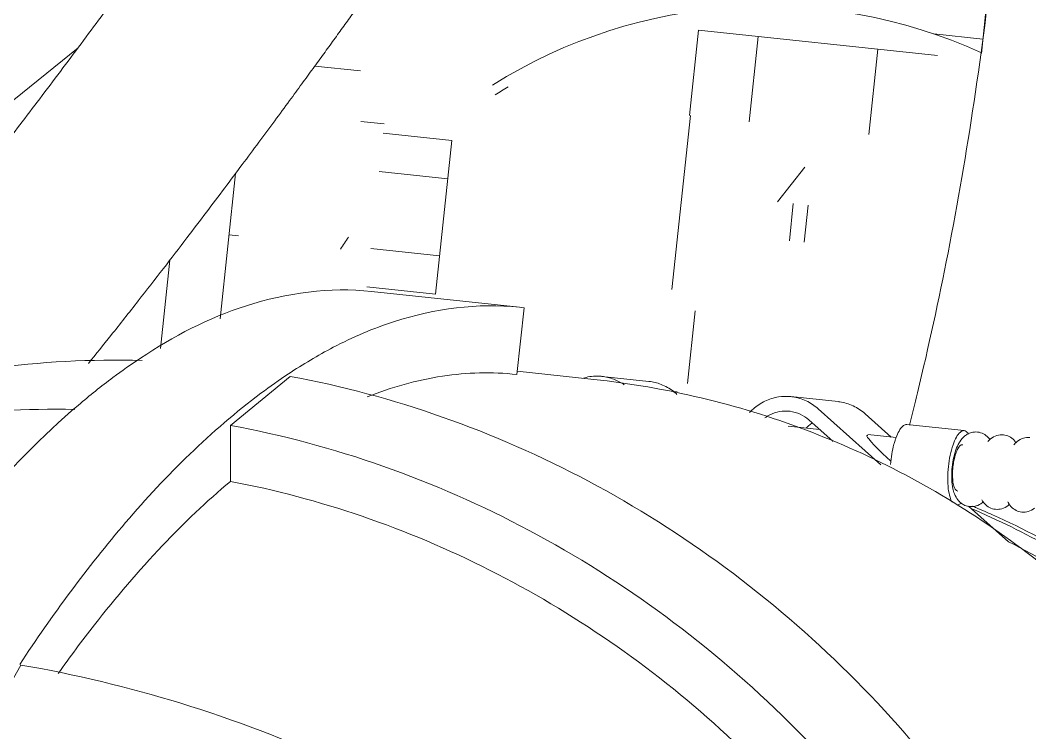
# Model space of a CAD drawing. Header units: millimetres. Extents: x 8265 to 78888, y 1905 to 34251.
# Drawn here: x 38898.07 to 38908.85, y 24227.87 to 24235.48 of the extents above; entities that cross this region are included whole.
import ezdxf

# ---------------------------------------------------------------- set-up
doc = ezdxf.new("R2010")
doc.units = ezdxf.units.MM
doc.layers.add('495_IMPIANTI_001-AM_0', color=6, linetype='Continuous', lineweight=0)

# ---------------------------------------------------------------- blocks, each defined once
blk = doc.blocks.new('gruppo elettrogeno')
at = {"layer": '495_IMPIANTI_001-AM_0'}
for p, q in [((67.35265433642962, -232.4851723891343), (67.8425775600499, -231.3654414835119)), ((65.39801663133949, -235.2679897423523), (65.33661096933974, -234.6734827359624)), ((57.01158404270973, -234.9153018554944), (57.47419716783952, -235.2476842324841)), ((64.822077340139, -235.8566671166418), (65.39801663133949, -235.2679897423523)), ((58.45347783444959, -235.5881310331142), (59.18297531523967, -236.1122668465914)), ((59.26678113638991, -235.982513000924), (58.98599302398907, -235.7807698700935)), ((58.62498814409992, -235.8944406177225), (58.32137456543023, -235.8944406177225)), ((58.37435918994015, -235.8944406177225), (58.67753191944939, -236.1122668465914)), ((59.48141935893, -235.8944406177225), (59.14420111034997, -235.8944406177225)), ((58.22283148092902, -236.0456406177227), (57.60654830665044, -236.0456406177227)), ((66.2308864523493, -236.9538205282524), (66.2308864523493, -236.0055373871228)), ((60.73618026198892, -236.1317506110036), (60.69838645234995, -236.1317506110036)), ((61.59716449319967, -236.1687506110038), (62.41804087578021, -236.1687506110038)), ((62.41682859516004, -236.8512409595214), (62.41804087578021, -236.1341694323537)), ((58.97891793294002, -236.2102506110032), (59.48436132871939, -236.2102506110032)), ((60.59838645234959, -237.0117506110046), (60.59838645234959, -236.2317506110021)), ((61.00791176825987, -236.2102506110032), (61.51335516403924, -236.2102506110032)), ((70.26418531827039, -236.2864517450735), (67.44590217535915, -239.1047348879956)), ((65.63088645234893, -237.9502850808321), (65.63088645234893, -236.3872549528251)), ((62.46549821315057, -236.8515162390331), (62.41682859516004, -236.8512409595214)), ((62.46549824571048, -236.8516479896434), (64.0536139165597, -236.8516479896434)), ((64.11088645235031, -236.8942170763339), (63.37388645234932, -236.8942170763339)), ((63.37388645234932, -238.5442841456725), (63.37388645234932, -236.8942170763339)), ((60.86838645235002, -237.2117506110017), (60.86838645235002, -239.0817506110043)), ((64.11088645235031, -237.306733843664), (63.37388645234932, -237.306733843664)), ((65.63088645234893, -237.2904006110048), (65.53088645235039, -237.2904006110048)), ((59.51838645234966, -237.864450611004), (59.51838645234966, -238.2644506110018)), ((59.67838645234951, -238.2644506110018), (59.67838645234951, -237.864450611004)), ((64.11088645235031, -238.1317673783351), (63.37388645234932, -238.1317673783351)), ((59.59838645234959, -238.6644506110033), (59.84838645234959, -238.2644506110018)), ((64.11088645235031, -238.5442841456725), (63.37388645234932, -238.5442841456725)), ((64.11088645235031, -238.6442506110043), (64.36088645235031, -238.6442506110043)), ((58.95695030327988, -239.9987506110056), (58.95695030327988, -239.0817506110043)), ((60.23982260141929, -239.9987506110056), (60.23982260141929, -239.0817506110043)), ((60.881258750489, -239.9987506110056), (60.881258750489, -239.0817506110043)), ((64.91275031181976, -239.1797506110024), (64.4208864523498, -239.1797506110024)), ((58.31551415421018, -239.9987506110056), (60.881258750489, -239.9987506110056)), ((57.85338645234879, -241.5630664456339), (57.85338645234879, -240.0717506110022)), ((58.37919931786018, -240.2247506110043), (57.85338645234879, -240.2247506110043))]:
    blk.add_line(p, q, dxfattribs=at)
for radius, start, end in [(5.397500000000001, 331.9299664074022, 333.5638400135011), (5.397500000000001, 306.8698976454584, 308.6019570284126), (5.5, 251.5014292590386, 308.2694788839674)]:
    blk.add_arc((59.59838645234959, -234.8617506110031), radius, start, end, dxfattribs=at)
for points, start_tangent, end_tangent in [([(55.8781470381, -217.8330756197256), (55.2093171371198, -218.4038814095848), (54.38677536792966, -219.2714244032732), (53.6693773085608, -220.2372127842145), (53.06758423816973, -221.2871631830321), (52.59017165483965, -222.4059649586534), (52.24410130907927, -223.5773034618442), (52.03441968580046, -224.7840979396033), (51.96418441523929, -226.008750611004), (52.03441968580046, -227.2334032823937), (52.24410130907927, -228.4401977601638), (52.59017165483965, -229.6115362633545), (53.06758423816973, -230.7303380389649), (53.6693773085608, -231.7802884377934), (54.38677536792966, -232.7460768187239), (55.2093171371198, -233.6136198124232), (56.1250081049493, -234.3702666884828), (57.12049543513967, -235.0049838316345), (58.18126268076958, -235.5085156366849), (59.29184146678017, -235.8735194760529), (60.43603705363967, -236.0946727718338), (61.59716449319967, -236.1687506110038)], (-0.7892004658084352, -0.6141356729320885), (1, -1.83697019872103e-16)), ([(55.75281401233042, -218.9090917973526), (55.49109946455974, -219.6132992519642), (55.21955634985898, -220.9837379434621), (55.226931476549, -222.4167713105135), (55.51302417101033, -223.875501415795), (56.07045881976956, -225.3223711072651), (56.88487529572012, -226.7201306807738), (57.93529907000993, -228.0327965320621), (59.19468146864892, -229.226577143535), (60.63059616059945, -230.2707425940944), (62.20607394900071, -231.1384152354849), (63.88055438489027, -231.8072612070837), (65.61092972082952, -232.2600650127542), (67.35265433642962, -232.4851723891343)], (-0.4008278059289677, -0.9161534096395483), (0.9980326799347021, -0.0626958513966966)), ([(55.56051176493929, -219.3433018383848), (55.31212871390017, -219.7629612553947), (54.66269115000978, -221.2160909438835), (54.26535640443035, -222.7783425991047), (54.1302476285291, -224.4098656738724), (54.26080016464948, -226.0690459071348), (54.65367459588924, -227.7135664455136), (55.29884247031987, -229.3014867466745), (56.17984249147958, -230.7923117762339), (57.27420062750934, -232.1480242618718), (58.55400341809036, -233.3340537126942), (59.98660985939932, -234.3201575251742), (61.53548372053046, -235.0811917383444), (63.16112508042897, -235.5977518126429), (64.822077340139, -235.8566671166418)], (-0.532425359594068, -0.8464769556586448), (0.9970867099180911, -0.07627642430473927)), ([(55.31549186919983, -220.4144012191546), (55.23863044121026, -220.6274135696049), (54.84129569563993, -222.1896652248115), (54.7061869197405, -223.8211882995938), (54.83673945584997, -225.4803685328525), (55.22961388709882, -227.124889071235), (55.87478176152945, -228.7128093723923), (56.75578178268006, -230.2036344019516), (57.85013991871892, -231.5593468875932), (59.12994270929994, -232.7453763384119), (60.56254915061072, -233.7314801508846), (62.11142301174004, -234.4925143640621), (63.73706437164037, -235.0090744383642), (65.39801663133949, -235.2679897423523)], (-0.3508254937740678, -0.9364408539348236), (0.9970867099181057, -0.07627642430454924)), ([(65.33661096933974, -234.6734827359624), (63.89885011017032, -234.4525943214039), (62.48536812518978, -234.0263542017028), (61.12815216789022, -233.4039845474626), (59.85638044739972, -232.5988626743938), (58.69714855697021, -231.6281490344054), (57.67459505485022, -230.5117769427534), (56.8117407071295, -229.2747674725624), (56.12675016258981, -227.9436526959626), (55.6344268949797, -226.5487321737319), (55.34257359265939, -225.1081554009152), (55.2611011379995, -223.6589353782738), (55.30190540528929, -222.9233367935531)], (-0.9967408337207081, 0.08067038114294331), (0.09361444566123382, 0.995608525256559)), ([(67.36375164035962, -232.4909752970716), (66.40145995000057, -234.1173571167537), (65.11216610837073, -235.6436315630426), (64.84232922734009, -235.8810658734847)], (-0.4572955715523379, -0.8893147700553616), (-0.7692802843733997, -0.6389114524520447)), ([(66.94586684311071, -232.4371619856256), (66.61588349162048, -232.995356763834), (65.98521376957069, -233.9136889905139), (65.33661096933974, -234.6734827359624)], (-0.4901688859125139, -0.8716274796513044), (-0.6943170425590663, -0.7196692604328963)), ([(68.95186731121976, -232.4909752970716), (67.9895756208607, -234.1173571167537), (67.03647473383899, -235.3104696553355)], (-0.4572955715526902, -0.8893147700551806), (-0.6880110838133556, -0.7257001781383078)), ([(67.07064129126047, -235.2610617624423), (68.59359868041065, -235.0090744383642), (70.1125307400398, -234.4925143640621), (71.5041926283393, -233.7314801508846), (72.33283162529915, -233.1067475844329)], (0.9963023307887271, 0.08591662042323234), (0.7622106595070423, 0.6473290589289498)), ([(54.23690299681039, -233.2444233987235), (55.09597080147978, -233.9167395277846), (56.02543458175933, -234.4764937340633), (57.01158404270973, -234.9153018554944)], (0.7488511072474978, -0.6627382735093821), (0.93711994853641, -0.3490074527214517)), ([(57.44669172899921, -235.2279218810845), (56.55630337506955, -234.9006712379241), (55.70281855890971, -234.4780689276749), (54.89466024668036, -233.9641431855534), (54.14122014685927, -233.3646923760543)], (-0.9558856102723612, 0.2937391701394892), (-0.7488511070715872, 0.6627382737081496)), ([(57.21061932538032, -235.1838949957428), (56.19336614675922, -234.7810708680126), (55.07186244590957, -234.1521324543437), (54.10199536965047, -233.4153572252626)], (-0.9508451735804089, 0.3096666851290954), (-0.7543532270326391, 0.6564687417276195)), ([(66.41019301099004, -235.8566671166418), (68.01765938919925, -235.5977518126429), (69.53659144883932, -235.0811917383444), (70.19945255363928, -234.7578935226056)], (0.9969928280385705, 0.07749387614291496), (0.8804266842191589, 0.4741823000860083)), ([(64.52365217985061, -244.3142980951643), (64.5246309601389, -244.3124556721823), (64.52583479178065, -244.3101901709133), (64.52726939555032, -244.3074910962614), (64.52893951206897, -244.304349811443), (64.53084948340984, -244.3007584426532), (64.53300349078927, -244.2967094315945), (64.53540566481024, -244.2921953283048), (64.53806014178008, -244.2872086854632), (64.54097109496979, -244.2817420001238), (64.54414275322051, -244.2757876792029), (64.54757941265962, -244.2693380178944), (64.55128545664957, -244.2623851628641), (64.55526540912979, -244.2549210106527), (64.55952375794004, -244.2469375390947), (64.56406505634914, -244.2384266199633), (64.56889512167982, -244.2293777744935), (64.57403550070012, -244.2197510929445), (64.57952121086055, -244.2094815180835), (64.58539277175987, -244.1984938053547), (64.5916962525589, -244.1867024601024), (64.59848231091019, -244.1740135630544), (64.60578754597918, -244.1603596434843), (64.6136342690188, -244.1457000614037), (64.6220440472789, -244.1299956687735), (64.63103808718006, -244.1132080964426), (64.64063714631993, -244.0952999202827), (64.65086494078969, -244.0762283113518), (64.66176754316984, -244.0559089119824), (64.67340319470895, -244.0342349264947), (64.6858348409296, -244.0110910910453), (64.69913024462039, -243.9863535082741), (64.71336524473008, -243.9598836389823), (64.72863975035034, -243.9314986641921), (64.74506878194006, -243.900988299084), (64.76277687868969, -243.868125316204), (64.78189387679959, -243.8326735001729), (64.80254964812048, -243.7943975071439), (64.82488145730895, -243.753049334523), (64.84904679646024, -243.7083447396517), (64.875252915499, -243.6599089611527), (64.9037310659005, -243.607324849404), (64.93472178097909, -243.5501604441242), (64.96845880711044, -243.4879989168921), (65.0051779232399, -243.420422567805), (65.04498709835934, -243.3472516640841), (65.0878593417001, -243.2685562748347), (65.13373953701921, -243.1844589521434), (65.18259841658073, -243.0950356174517), (65.23447050564027, -243.0002466265514), (65.2893899442297, -242.9000547527949), (65.34749834033937, -242.7942290519322), (65.40908231218964, -242.6822786379353), (65.47446017157017, -242.5636610090341), (65.54403502694913, -242.4376872632829), (65.61826516545989, -242.3035780745531), (65.69763275158039, -242.1605223988017), (65.78269054279008, -242.007595756183), (65.87407027476002, -241.8437489394137), (65.9724358848598, -241.667896260712), (66.07852742650903, -241.4788418675644), (66.19312989653008, -241.2753418773655), (66.31649783556895, -241.0571275311131), (66.44769226943026, -240.8260568970954), (66.58554458212893, -240.5843831360116), (66.72986556557044, -240.3326375051556), (66.88179555862007, -240.0690674306616), (67.04257924225021, -239.7918172486834), (67.21346047802945, -239.4991313057735), (67.3948466956299, -239.1907932847143), (67.5826824734504, -238.8741799461941), (67.7712701226992, -238.5592297730846), (67.95481521184047, -238.2557193726543), (68.12832236609029, -237.971748683035), (68.29026785737005, -237.7094754640539), (68.44016904019009, -237.4692783926339), (68.5779006460998, -237.2509244158036), (68.70430615853002, -237.0526476483947), (68.82176418108065, -236.8703577797141), (68.93255317375042, -236.7002642936541), (69.03736773735909, -236.5411104834247), (69.1363619731892, -236.3924842992828), (69.22971878713906, -236.2539328563953), (69.31771955783006, -236.1248637117033), (69.40068372729002, -236.0046409790821), (69.47893652051062, -235.8926352322242), (69.5528229868687, -235.7882049747432), (69.62268868861065, -235.6907259056434), (69.68886462866067, -235.5996123386039), (69.75158914667918, -235.5144219423828), (69.81103560205884, -235.4348109043722), (69.86736396430024, -235.3604606782037), (69.92071927956022, -235.2910791034237), (69.97123672558882, -235.2263929259325), (70.01902431450071, -235.1661688198046), (70.06418107415993, -235.1101886144943), (70.10679772964977, -235.0582478393417), (70.14695894963006, -235.0101524651554), (70.18473998845911, -234.9657224371122), (70.19406512699061, -234.954885045533)], (0.4691126686862774, 0.8831383266952234), (0.65315203843975, 0.7572267921052446)), ([(57.38694633249906, -235.2392660462547), (57.21061932538032, -235.1838949957428)], (-0.957181680332044, 0.2894878768389528), (-0.9508451735728296, 0.3096666851523681)), ([(56.90272337898932, -235.2456406177234), (56.83480128800875, -235.2591698312617), (56.77156872317937, -235.3018981505129)], (-1, 1.83697019872103e-16), (-0.7060813191226621, -0.7081307582544354)), ([(57.0455042673002, -235.3145666307328), (57.02255721784968, -235.2913449805937), (56.96631509855979, -235.2574486527928), (56.90272337898932, -235.2456406177234)], (-0.6479048009642026, 0.7617213197013308), (-1, 1.83697019872103e-16)), ([(57.05512425350935, -235.3018981505129), (57.04290780992051, -235.3152356704641)], (-0.7060813191284254, -0.7081307582486887), (-0.6445148339951428, -0.764591805318507)), ([(57.05208150878025, -235.3226580779638), (57.0455042673002, -235.3145666307328)], (-0.6135829896191904, 0.7896302393208967), (-0.6479048011589443, 0.7617213195356876)), ([(57.06412316193018, -235.3395654653623), (57.05208150878025, -235.3226580779638)], (-0.5466856935720268, 0.8373378962185292), (-0.6135829895719113, 0.789630239357635)), ([(57.18627890933021, -235.2456406177234), (57.11835681834964, -235.2591698312617), (57.05512425350935, -235.3018981505129)], (-1, 1.83697019872103e-16), (-0.7060813191226621, -0.7081307582544354)), ([(57.32534758323891, -235.3103101572133), (57.30611274817966, -235.2913449805937), (57.24987062890068, -235.2574486527928), (57.18627890933021, -235.2456406177234)], (-0.6666349513836652, 0.7453843582969114), (-1, 1.83697019872103e-16)), ([(57.33203670321927, -235.3018981505129), (57.32354619231955, -235.3109277453523)], (-0.7060813190757528, -0.7081307583012088), (-0.6638080275213459, -0.74790300346918)), ([(57.33263165780954, -235.3188699166431), (57.32534758323891, -235.3103101572133)], (-0.6294488297920022, 0.7770419362386298), (-0.6666349513741903, 0.7453843583053854)), ([(57.43741065498943, -235.2475567492156), (57.39526926805956, -235.2591698312617), (57.33203670321927, -235.3018981505129)], (-0.9891733073260617, -0.1467520632687007), (-0.7060813191041673, -0.7081307582728766)), ([(57.34265668959961, -235.3321543729844), (57.33263165780954, -235.3188699166431)], (-0.5752673978700139, 0.8179654154961952), (-0.6294488292947957, 0.777041936641396)), ([(57.43683615000009, -235.2541922098726), (57.38694633249906, -235.2392660462547)], (-0.9588928871869948, 0.283768269724064), (-0.9571816803194607, 0.2894878768805589)), ([(57.45056858891985, -235.2461018677213), (57.43741065498943, -235.2475567492156)], (-0.997355997805319, -0.07267058305639786), (-0.9891733073561981, -0.1467520630655688)), ([(57.46319135904014, -235.2456406177234), (57.45056858891985, -235.2461018677213)], (-1, 1.83697019872103e-16), (-0.9973559978338633, -0.07267058266464313)), ([(57.47430530110069, -235.2459979402056), (57.46319135904014, -235.2456406177234)], (-0.9979503201932761, 0.0639934248664472), (-1, 1.83697019872103e-16)), ([(57.56121857156904, -235.2749776993342), (57.52678307861061, -235.2574486527928), (57.47430530110069, -235.2459979402056)], (-0.8397795903357417, 0.5429274718187816), (-0.9979503201728496, 0.06399342518499279)), ([(57.55772801661078, -235.2756962318317), (57.56725507420015, -235.2652180112027), (57.59505255319891, -235.2474198567952)], (0.6270271515603554, 0.7789974012832823), (0.9566489939022195, 0.2912433732565793)), ([(57.58043102846932, -235.2891400941817), (57.56121857156904, -235.2749776993342)], (-0.7674809138213424, 0.6410717954488073), (-0.8397795902689356, 0.5429274719221149)), ([(57.58302519788958, -235.2913449805937), (57.58043102846932, -235.2891400941817)], (-0.7563927134808799, 0.6541177745582455), (-0.7674809131989851, 0.6410717961938833)), ([(57.63874299346026, -235.363861926483), (57.6280824705791, -235.3450583303829), (57.58302519788958, -235.2913449805937)], (-0.4608472917273725, 0.8874794497381594), (-0.7563927137327341, 0.6541177742670125)), ([(57.60654830665044, -236.0456406177227), (57.64584153910982, -236.0260632242434), (57.68128847618937, -235.9692474154735), (57.70941932473943, -235.8807547186452), (57.72748044129003, -235.7692474154728), (57.73370387791874, -235.6456406177249), (57.72748044129003, -235.5220338199733), (57.70941932473943, -235.4105265168046), (57.68128847618937, -235.3220338199726), (57.65138375973947, -235.2709971661434)], (1, -1.83697019872103e-16), (-0.6664272807384, 0.7455700366079782)), ([(67.03647473383899, -235.3104696553355), (66.70028177921995, -235.6436315630426), (66.43044489820022, -235.8810658734847)], (-0.6880110838130787, -0.7257001781385704), (-0.7692802843758635, -0.6389114524490782)), ([(57.60654830665044, -235.8944406177225), (57.65303669211062, -235.8469240459244), (57.67053407989988, -235.7918815884923), (57.68176809440047, -235.7225240459238), (57.6856390719804, -235.6456406177249), (57.68176809440047, -235.5687571895223), (57.67053407989988, -235.4993996469539), (57.65303669211062, -235.4443571895254), (57.60654830665044, -235.3968406177237)], (0.9999999999999999, 1.357402182770814e-08), (-0.9999999999999999, 1.357402219510218e-08)), ([(57.66073103796043, -235.4163297785644), (57.63874299346026, -235.363861926483)], (-0.3195951694622978, 0.9475541819106521), (-0.4608472916634599, 0.8874794497713477)), ([(57.64753356026995, -235.909116185795), (57.67262782920989, -235.8337632194025), (57.68995301203904, -235.7261801924842), (57.69306932928885, -235.617899883292), (57.68323295097071, -235.5104830283244), (57.66073103796043, -235.4163297785644)], (0.4067998858417866, 0.9135172975259469), (-0.3195951694219603, 0.9475541819242572)), ([(58.32988760399894, -235.8617446644357), (58.33712526268937, -235.8209432026351), (58.34805168095045, -235.7151639485246), (58.34929590568936, -235.603991922123)], (0.1992070471706142, 0.979957423747361), (-0.03326162512809937, 0.9994466790648904)), ([(58.34914531670074, -235.6379467436136), (58.39277099323044, -235.6695282568844), (58.46975805305919, -235.7277650408041), (58.53269582951907, -235.7785942774544), (58.58170361464909, -235.8216813451845), (58.61599181776, -235.8562027111047), (58.63383084562884, -235.880603804334), (58.62582360284068, -235.8860954236743)], (0.8140453642885935, -0.5808012955221873), (-0.9880129872728843, -0.1543707776106323)), ([(63.98138837613988, -235.7260486126552), (63.20521178234958, -236.0317292607515), (62.41804087578021, -236.1341694317935)], (-0.8842510609710155, -0.4670118426460228), (-0.9999999999539366, -9.598271073172855e-06)), ([(58.32237356219957, -235.894695011114), (58.32988760399894, -235.8617446644357)], (0.2467733881374668, 0.9690732144204354), (0.1992070471097985, 0.9799574237597237)), ([(66.97633891238002, -235.7651896127436), (66.77008666978872, -236.087432724843), (66.52024833118958, -236.4847347761324), (66.2891814659597, -236.8582878238931), (66.07495435927922, -237.2093589289334), (65.89682081188039, -237.5044799268226), (65.73002778250884, -237.7832711069941), (65.57138097638017, -238.0505282991735), (65.42012361572051, -238.3071331061155), (65.27547633817994, -238.554090222734), (65.14037103082046, -238.7860836816553), (65.03049041616032, -238.9756759359925), (64.92827869685061, -239.1527497911457), (64.83180886414993, -239.3204919337049), (64.73963218943027, -239.4813154258345), (64.65044047012998, -239.637429114563), (64.56405429697952, -239.789090839663), (64.48096011880989, -239.9353919373325), (64.40162783720916, -240.0754472485723), (64.32649985148964, -240.2084158475745), (64.26264066047952, -240.3216937398038), (64.20700867278902, -240.4205660292146), (64.15450429611883, -240.5140394366545), (64.1047564008204, -240.6027476383542), (64.05740444068033, -240.6873112858639), (64.01391438203973, -240.7650874036526), (63.97819946213895, -240.8290366564624), (63.94403030146896, -240.8902837231044), (63.91122468464891, -240.9491468581446), (63.87960600718907, -241.0059359317647), (63.84900226800892, -241.0609540522355), (63.81924604417873, -241.1144974557146), (63.79017449327876, -241.1668553697027), (63.76164352745036, -241.2182843404016), (63.7336412711993, -241.2688032551423), (63.70622389998971, -241.318308209703), (63.67944608720063, -241.3666977455441), (63.65336033188942, -241.4138740937242), (63.62801696094903, -241.4597432038436), (63.60346413805928, -241.5042147623544), (63.57974793074027, -241.5472021029536), (63.55749522792939, -241.587564565064), (63.53949518069021, -241.6202331976137), (63.52228670107979, -241.6514817214129), (63.50576324735994, -241.6815015393231), (63.48983043398039, -241.7104624200629), (63.47439617569034, -241.7385303385936), (63.45937060765937, -241.7658675847824), (63.44466602630928, -241.7926328403855), (63.43020569660985, -241.8189651119437), (63.41596737600958, -241.8449043664232), (63.40194869449988, -241.8704544220645), (63.38814730876948, -241.8956190632643), (63.37456087091959, -241.9204020971929), (63.36118702946987, -241.9448073517242), (63.34802343025876, -241.9688386733915), (63.33506771738939, -241.9924999254627), (63.32231753409906, -242.0157949859722), (63.30977052362869, -242.0387277458949), (63.29742433007959, -242.0613021072431), (63.2852765992393, -242.0835219813644), (63.27332497934913, -242.1053912871148), (63.26156712193006, -242.1269139492442), (63.25000065598942, -242.1480939452349), (63.23862278045999, -242.1689360519022), (63.22743035667918, -242.1894456770324), (63.21642026349946, -242.2096282089924), (63.20558940881892, -242.2294889954655), (63.19493473015973, -242.2490333417745), (63.1844531953393, -242.2682665094117), (63.17414180305968, -242.2871937145619), (63.16399758346961, -242.305820126724), (63.15401759865927, -242.3241508674228), (63.14419894322054, -242.3421910089319), (63.13453874462903, -242.3599455731646), (63.12503416369873, -242.377419530495), (63.11568239504049, -242.3946177987536), (63.10648066734029, -242.4115452422056), (63.09742624377941, -242.4282066706337), (63.0885164261199, -242.4446068315237), (63.07975122517018, -242.4607454920233), (63.0711379184595, -242.4766090364947), (63.06268474271928, -242.4921820694044), (63.0543996171491, -242.5074497663745), (63.04629014838974, -242.5223978666227), (63.03836363662958, -242.5370126630123), (63.03062708308062, -242.5512809896945), (63.02308719876964, -242.5651902073523), (63.01575041469005, -242.5787281858657), (63.0086228932505, -242.5918832844445), (63.0018352590796, -242.6044140578933), (62.9965261690395, -242.6142173111157), (62.99173922900991, -242.6230579587836), (62.98712705712023, -242.6315772318749), (62.98258325087954, -242.6399715651942), (62.97810559669961, -242.6482449934856), (62.97369249422991, -242.6564004213042), (62.96934236637026, -242.6644407126632), (62.96505365899066, -242.6723686912819), (62.96082484084945, -242.6801871409234), (62.95665440334051, -242.6878988055914), (62.95254086028035, -242.6955063898649), (62.94848274777905, -242.7030125591746), (62.94447862402922, -242.7104199400355), (62.94052706912044, -242.7177311203641), (62.93662668485013, -242.7249486497321), (62.93277609433062, -242.7320750400622), (62.92897394139072, -242.7391127666424), (62.92521889171985, -242.7460642660744), (62.92150963206041, -242.7529319374744), (62.91784487010045, -242.7597181428655), (62.91422333426999, -242.7664252073346), (62.91064391045984, -242.7730551657451), (62.90710598089026, -242.7796091348036), (62.90360903920919, -242.7860880255548), (62.90015258357016, -242.7924927413924), (62.89673611657054, -242.798824178074), (62.89335914532967, -242.8050832237141), (62.8900211814198, -242.8112707587725), (62.88672174089879, -242.8173876560222), (62.88346034431925, -242.8234347805856), (62.88023651667027, -242.829412989865), (62.87704978743932, -242.8353231335941), (62.8738996905704, -242.841166053805), (62.87078576444037, -242.8469425848316), (62.86770755190992, -242.8526535533247), (62.86466460026895, -242.8582997782332), (62.86165646122026, -242.8638820708338), (62.85868269091952, -242.8694012346941), (62.85574284994073, -242.8748580657129), (62.8528365032289, -242.8802533521421), (62.84996322016013, -242.8855878745317), (62.84712257446881, -242.8908624058031), (62.84431414430037, -242.8960777112452), (62.84153751210033, -242.9012345484925), (62.8387922688089, -242.9063336599838), (62.83607803605992, -242.9113757315145), (62.83339444962985, -242.9163614230429), (62.8307411486694, -242.921291388674), (62.82811777563984, -242.926166276703), (62.82552397634026, -242.9309867296552), (62.82295939990945, -242.9357533842349), (62.82042369876945, -242.9404668713551), (62.81791652866923, -242.9451278161623), (62.81543754865015, -242.9497368380116), (62.81298642106049, -242.9542945504954), (62.81056281150995, -242.9588015614036), (62.80816638892065, -242.9632584728251), (62.80579682545977, -242.9676658810322), (62.80345379655955, -242.9720243766214), (62.80113698089917, -242.9763345444235), (62.79884606041924, -242.9805969635427), (62.79658072026905, -242.9848122074045), (62.79434064883935, -242.9889808437156), (62.79212553772049, -242.9931034345145), (62.78993508169879, -242.9971805361538), (62.78776897878015, -243.0012126993615), (62.78562693011918, -243.0052004691943), (62.78350864005915, -243.0091443850915), (62.78141381607929, -243.0130449808939), (62.77934216884023, -243.0169027848324), (62.77729341210033, -243.0207183195644), (62.7752672664592, -243.0244920952618), (62.77326346492919, -243.0282245993048), (62.7712817447391, -243.0319163113754), (62.76932184581892, -243.0355677063244), (62.76738351083986, -243.0391792542223), (62.76546648515068, -243.0427514203047), (62.76357051677951, -243.0462846650125), (62.76169535645931, -243.0497794440316), (62.75984075756969, -243.0532362082531), (62.75800647616052, -243.0566554038242), (62.75619227093921, -243.0600374721553), (62.75439790323071, -243.063382849924), (62.75262313701933, -243.0666919691148), (62.75086773889961, -243.0699652569829), (62.74913147806001, -243.073203136134), (62.7474141263192, -243.0764060244846), (62.74571545805884, -243.0795743353019), (62.74403525026901, -243.0827084772254), (62.74237328247909, -243.0858088542636), (62.74072933680873, -243.088875865812), (62.73910319790957, -243.0919099067041), (62.73749465296896, -243.094911367175), (62.735903491719, -243.0978806328831), (62.73432950638926, -243.100818084994), (62.73277249175044, -243.1037241000931), (62.7312322450307, -243.1065990502948), (62.72970856597931, -243.109443303184), (62.72820125679027, -243.1122572219037), (62.72671012215869, -243.1150411651042), (62.72523496922076, -243.1177954869936), (62.72377561006942, -243.1205205326742), (62.72233192740896, -243.1232165154624), (62.72090387887874, -243.1258835089038), (62.7194914242591, -243.1285215825128), (62.71809452162961, -243.1311308090635), (62.71671312762919, -243.1337112640731), (62.71534719716874, -243.1362630263038), (62.71399668320009, -243.1387861782323), (62.71266153705983, -243.1412808054456), (62.71134170844925, -243.1437469965431), (62.71003714549988, -243.1461848432127), (62.70874779476981, -243.1485944400856), (62.70747360124005, -243.1509758847542), (62.70621450840008, -243.1533292777322), (62.70497045820048, -243.1556547224036), (62.70374139110936, -243.1579523249939), (62.70252724615057, -243.160222194515), (62.70132796086909, -243.1624644427329), (62.70014347140932, -243.1646791841531), (62.69897371252046, -243.1668665359439), (62.69781861754018, -243.169026617893), (62.69667811850013, -243.171159552393), (62.69555214606044, -243.1732654643647), (62.69444062959883, -243.1753444812648), (62.69334349719975, -243.1773967329655), (62.69226067571071, -243.1794223517836), (62.69119209070959, -243.1814214723718), (62.69013766659918, -243.1833942317435), (62.68909732658904, -243.1853407691315), (62.68807099273909, -243.1872612260422), (62.68705858595968, -243.189155746114), (62.68606002608976, -243.1910244751425), (62.68507523186054, -243.1928675609752), (62.68410461635904, -243.1946842262632), (62.68315380219974, -243.196463942114), (62.68223136486995, -243.1981906493429), (62.68134566025037, -243.1998486962229), (62.68050479860904, -243.2014228873422), (62.67975998960901, -243.2028173309636), (62.67917578130073, -243.2039111444146), (62.67865592589988, -243.2048845063046), (62.67817124382964, -243.2057920417437), (62.67770965732052, -243.2066563601848), (62.67726655875958, -243.2074860857729), (62.67683931083047, -243.2082861541721), (62.67642532036916, -243.2090614190429), (62.67602204041032, -243.2098166481019), (62.67562755546896, -243.2105554270429), (62.67524112679894, -243.2112791381742), (62.67486215817917, -243.2119888969619), (62.67449006202878, -243.2126858028723), (62.6741242590997, -243.2133709398522), (62.67376417826927, -243.2140453768016), (62.67340925626013, -243.2147101680139), (62.67305893746925, -243.2153663535437), (62.67271267374963, -243.2160149595447), (62.67236992433027, -243.2166569985029), (62.67203015933956, -243.2172934625642), (62.67169304464005, -243.2179249773444), (62.6713585235193, -243.2185516487343), (62.6710265613201, -243.2191735413626), (62.67069712369994, -243.2197907192649), (62.67037017664916, -243.2204032458549), (62.67004568648008, -243.221011183975), (62.66972361983971, -243.2216145958237), (62.66940394366975, -243.2222135430648), (62.6690866252502, -243.2228080867217), (62.66877163215941, -243.2233982872649), (62.66814849389993, -243.2245658979928), (62.66753427578988, -243.2257168474544), (62.66692872960994, -243.2268515988044), (62.66633161197024, -243.2279706062845), (62.66574268421027, -243.2290743153035), (62.66516171236981, -243.2301631626042), (62.66458846709975, -243.2312375763622), (62.66402272362029, -243.2322979762839), (62.66346426161908, -243.2333447737228), (62.6629128652603, -243.2343783718034), (62.66236832307914, -243.2353991654754), (62.66183042796001, -243.2364075416417), (62.66129897706014, -243.2374038792341), (62.66077377180954, -243.2383885493045), (62.66025461780009, -243.2393619150944), (62.65974132480915, -243.2403243321032), (62.65923370671953, -243.2412761482055), (62.65873158149952, -243.2422177036324), (62.6582347711701, -243.2431493311242), (62.65774310181041, -243.2440713558544), (62.65725643267069, -243.2449840408126), (62.65677470662013, -243.2458874922531), (62.65629788109072, -243.246781789102), (62.65582591392922, -243.2476670095357), (62.65535876341892, -243.248543230945), (62.65489638821964, -243.2494105299929), (62.6544387474205, -243.2502689825642), (62.65398580052897, -243.2511186638048), (62.65353750742906, -243.2519596480934), (62.65309382795931, -243.2527920100229), (62.65265472151987, -243.253615824914), (62.65222014921892, -243.2544311649845), (62.6517900725994, -243.2552381015639), (62.65136445362077, -243.256036705302), (62.65094325462996, -243.2568270460733), (62.65052643837043, -243.2576091930541), (62.65011396796035, -243.2583832147038), (62.64970580692898, -243.2591491787325), (62.64930191918938, -243.2599071521845), (62.64890226902935, -243.2606572013328), (62.64850682112046, -243.2613993917921), (62.64811554051994, -243.262133788442), (62.64772839269062, -243.2628604554748), (62.64734534343916, -243.2635794563548), (62.64696635895962, -243.2642908538846), (62.64659140582989, -243.2649947101427), (62.64622045100987, -243.2656910865235), (62.64585346181047, -243.2663800437449), (62.6454904059392, -243.2670616418045), (62.64513125144913, -243.2677359400413), (62.64477596677898, -243.2684029971215), (62.64442452072035, -243.2690628710052), (62.64407688245956, -243.2697156189834), (62.64373302151034, -243.2703612976738), (62.64339290777934, -243.2709999630324), (62.64305651150971, -243.2716316703454), (62.64272380331931, -243.2722564742044), (62.64239475418981, -243.2728744285641), (62.64206933543937, -243.2734855867138), (62.64174751876999, -243.2740900012841), (62.64142927620014, -243.2746877242253), (62.64111458015032, -243.2752788068728), (62.64064912623871, -243.2761530909129), (62.64019150023887, -243.277012716354), (62.63974161338047, -243.277857848142), (62.63929937869943, -243.2786886480144), (62.63886471093974, -243.2795052744123), (62.63843752660978, -243.2803078825937), (62.63801774392959, -243.2810966245934), (62.63760528320017, -243.2818716485644), (62.63720008316886, -243.2826330680446), (62.63680210675011, -243.283380951184), (62.63641131787881, -243.2841153642339), (62.63602767962948, -243.2848363750645), (62.6356511542599, -243.2855440531139), (62.63528170318932, -243.2862384694026), (62.63491928702933, -243.286919696523), (62.63456386556027, -243.2875878085842), (62.63421539778028, -243.2882428812527), (62.6338738418799, -243.2888849916826), (62.63353915526932, -243.2895142185344), (62.63321129458018, -243.2901306419453), (62.63289021568926, -243.2907343435227), (62.63257587368935, -243.2913254062923), (62.63216715165981, -243.2920939758415), (62.63177021490992, -243.2928404308414), (62.63138495093881, -243.2935649797628), (62.63101124499917, -243.2942678353729), (62.63064898015, -243.2949492146045), (62.63029803730024, -243.2956093385046), (62.62995829527063, -243.2962484321442), (62.62962963081918, -243.296866724505), (62.62931191875032, -243.2974644483629), (62.62892998654024, -243.2981830393446), (62.62856471618943, -243.2988703315141), (62.62821585090023, -243.2995268029745), (62.62788312976045, -243.3001529397452), (62.62756628797979, -243.3007492353436), (62.62720666039968, -243.3014261048747), (62.62686904232942, -243.3020616010444), (62.62655295779041, -243.3026566122544), (62.62621082921032, -243.3033007041931), (62.6258970723502, -243.3038914358849), (62.62557278966051, -243.3045020412728), (62.62525074665973, -243.3051084896842), (62.62491646799936, -243.305738048025), (62.62471213627941, -243.3061229095738)], (-0.5424308648483868, -0.8401004445063884), (-0.4689153405587133, -0.8832431168079975)), ([(57.04609447835901, -235.976045565033), (57.05144749334977, -235.9694519009145)], (0.644514834639955, 0.7645918047749607), (0.616057055752453, 0.7877015323443387)), ([(57.05144749334977, -235.9694519009145), (57.06434482461009, -235.9513348041628)], (0.616057055432567, 0.7877015325945197), (0.5441939027944966, 0.8389594722996421)), ([(57.32592407604898, -235.9803534900939), (57.33201198477036, -235.9731969516952)], (0.6638080275430924, 0.7479030034498787), (0.6320629660863992, 0.7749170322699478)), ([(57.33201198477036, -235.9731969516952), (57.34289098181944, -235.9587773257635)], (0.632062965934585, 0.7749170323937754), (0.5726345321583256, 0.8198107663234337)), ([(57.59434601485009, -235.9893830849442), (57.64091512195955, -235.9231133131916), (57.64753356026995, -235.909116185795)], (0.7060813190959186, 0.7081307582811014), (0.4067998858741344, 0.913517297511542)), ([(58.22283148092902, -236.0456406177227), (58.25794878761008, -236.0300834586424), (58.2902666195987, -235.984755712584), (58.31735832758022, -235.9131815722039), (58.32237356219957, -235.894695011114)], (1, -1.83697019872103e-16), (0.2467733880090412, 0.9690732144531389)), ([(59.23704385834026, -235.9489910937054), (59.22895497711033, -235.9564360427548)], (-0.726293479277989, -0.6873847408535292), (-0.7451509939131623, -0.6668957911624772)), ([(59.28382074309957, -235.8960943386746), (59.2683132039092, -235.9157919265244), (59.23704385834026, -235.9489910937054)], (-0.5938609729248547, -0.8045676757344563), (-0.7262934792496822, -0.6873847408834383)), ([(59.73574679117883, -235.9552236349746), (59.68883050399927, -235.9915286580954), (59.58695795972017, -236.0386248031436), (59.48427494457064, -236.0532488578729)], (-0.7420745058698498, -0.6703174082015313), (-0.9999999981944004, -6.009325322049721e-05)), ([(66.43044489820022, -235.8810658734847), (65.36637360277018, -236.5570112848445), (64.05361400681977, -236.8516175158848)], (-0.7692802843728672, -0.638911452452686), (-0.9999992647390438, -0.001212650556466248)), ([(64.84232922734009, -235.8810658734847), (64.3972240510393, -236.2141471544937)], (-0.7692802843763215, -0.6389114524485269), (-0.8322393076596796, -0.5544165715291502)), ([(56.90272337898932, -236.0456406177227), (56.9706454699699, -236.0321114041844), (57.03387803481019, -235.9893830849442), (57.04609447835901, -235.976045565033)], (1, -1.83697019872103e-16), (0.6445148344022134, 0.7645918049753657)), ([(57.04349802129946, -235.9767146050517), (57.06644507046985, -235.9999362548524)], (0.6479048024656733, -0.7617213184242101), (0.7563927136774871, -0.6541177743308979)), ([(57.06644507046985, -235.9999362548524), (57.12268718975974, -236.0338325826533), (57.18627890933021, -236.0456406177227)], (0.7563927137115971, -0.6541177742914545), (1, -1.83697019872103e-16)), ([(57.18627890933021, -236.0456406177227), (57.25420100030897, -236.0321114041844), (57.31743356514016, -235.9893830849442), (57.32592407604898, -235.9803534900939)], (1, -1.83697019872103e-16), (0.6638080276050298, 0.7479030033949056)), ([(57.32412268512962, -235.9809710782329), (57.34335752017978, -235.9999362548524)], (0.6666349513115232, -0.7453843583614318), (0.7563927136070019, -0.6541177744124037)), ([(57.34335752017978, -235.9999362548524), (57.34496420809955, -236.001310845274)], (0.7563927150638512, -0.6541177727277678), (0.7633017642442642, -0.6460421168171576)), ([(57.34496420809955, -236.001310845274), (57.39959963946967, -236.0338325826533), (57.46319135904014, -236.0456406177227)], (0.7633017657166122, -0.6460421150775715), (1, -1.83697019872103e-16)), ([(57.46319135904014, -236.0456406177227), (57.53111345001889, -236.0321114041844), (57.56122394427075, -236.0162772073536)], (1, -1.83697019872103e-16), (0.8393785425903824, 0.5435472953100271)), ([(57.60654830665044, -236.0456406177227), (57.56725507420015, -236.0260632242434), (57.55709773248964, -236.0147953486749)], (-1, 1.83697019872103e-16), (-0.620624975921337, 0.7841075431741745)), ([(57.56122394427075, -236.0162772073536), (57.57852109260057, -236.0036893443439)], (0.8393785424783669, 0.543547295483008), (0.7758275860151721, 0.6309449712755233)), ([(57.57852109260057, -236.0036893443439), (57.59434601485009, -235.9893830849442)], (0.7758275859637584, 0.6309449713387428), (0.7060813191558692, 0.7081307582213242)), ([(57.84002476836031, -241.2487506110056), (57.87588841262004, -239.5525121796427), (57.98072555773979, -237.9146838805036), (58.14605500998914, -236.3927389711253), (58.19440203655904, -236.041280579394)], (1.83697019872103e-16, 1), (0.1420791162920347, 0.9898553049378856)), ([(59.48427494457064, -236.0532488578729), (59.47657098409036, -236.0531677884219), (59.36682234166983, -236.0339413514239), (59.26678113638991, -235.982513000924)], (-0.9999999981943998, -6.009326410195654e-05), (-0.8121158665684293, 0.5834962033019659)), ([(59.48419933638979, -236.2102459281314), (59.61533153242999, -236.1930919914821), (59.75446114642909, -236.1331132407222), (59.87229415351976, -236.0347104195616), (59.90578402750907, -235.9937993156536)], (0.9999999998709065, 1.606820513437766e-05), (0.5960930571601858, 0.8029153549443574)), ([(58.67753191944939, -236.1122668465914), (58.81242208096955, -236.1822479110024), (58.96042766965911, -236.2099137092127), (58.97875594059951, -236.2102459281314)], (0.8121158665645882, -0.5834962033073122), (0.9999999998709066, 1.606819023896091e-05)), ([(59.18297531523967, -236.1122668465914), (59.31786547675983, -236.1822479110024), (59.46587106544939, -236.2099137092127), (59.48419933638979, -236.2102459281314)], (0.8121158665645882, -0.5834962033073122), (0.9999999998709066, 1.606819023896091e-05)), ([(60.69648910672004, -236.1048692068443), (60.73781195055017, -236.1331132407222), (60.87694156454927, -236.1930919914821), (61.00807376058947, -236.2102459281314)], (0.7982237413278195, -0.6023610701071398), (0.9999999998709068, -1.60681874226648e-05)), ([(61.2668269088299, -236.1468098277628), (61.38238496033046, -236.1930919914821), (61.51351715637975, -236.2102459281314)], (0.8773659992567002, -0.4798217412209371), (0.9999999998709064, -1.606821544183311e-05)), ([(61.60337946968866, -236.2022039329649), (61.67985101600971, -236.1822479110024)], (0.9841935634762455, 0.177096102757598), (0.9452137900900401, 0.326451973533048)), ([(61.67985101600971, -236.1822479110024), (61.70717287799926, -236.1719333662741)], (0.9452137900828863, 0.3264519735537607), (0.925194101298031, 0.3794942356918332)), ([(61.51351715637975, -236.2102459281314), (61.53184542732015, -236.2099137092127), (61.60337946968866, -236.2022039329649)], (0.9999999998709066, -1.606819000524118e-05), (0.9841935634704145, 0.1770961027900029)), ([(64.3972240510393, -236.2141471544937), (63.77825793191005, -236.5570112848445), (62.46549833595964, -236.8516175158848)], (-0.8322393076618084, -0.5544165715259547), (-0.9999992647390453, -0.001212650555198659))]:
    blk.add_spline(points, degree=3, dxfattribs=dict(at, start_tangent=start_tangent, end_tangent=end_tangent))

msp = doc.modelspace()

# ---------------------------------------------------------------- block references
at = {"layer": '495_IMPIANTI_001-AM_0', "linetype": 'Continuous', "rotation": 173.8923967405046}
msp.add_blockref('gruppo elettrogeno', (38940.31072981787, 23990.25911065413), dxfattribs=at)

doc.saveas('drawing.dxf')
